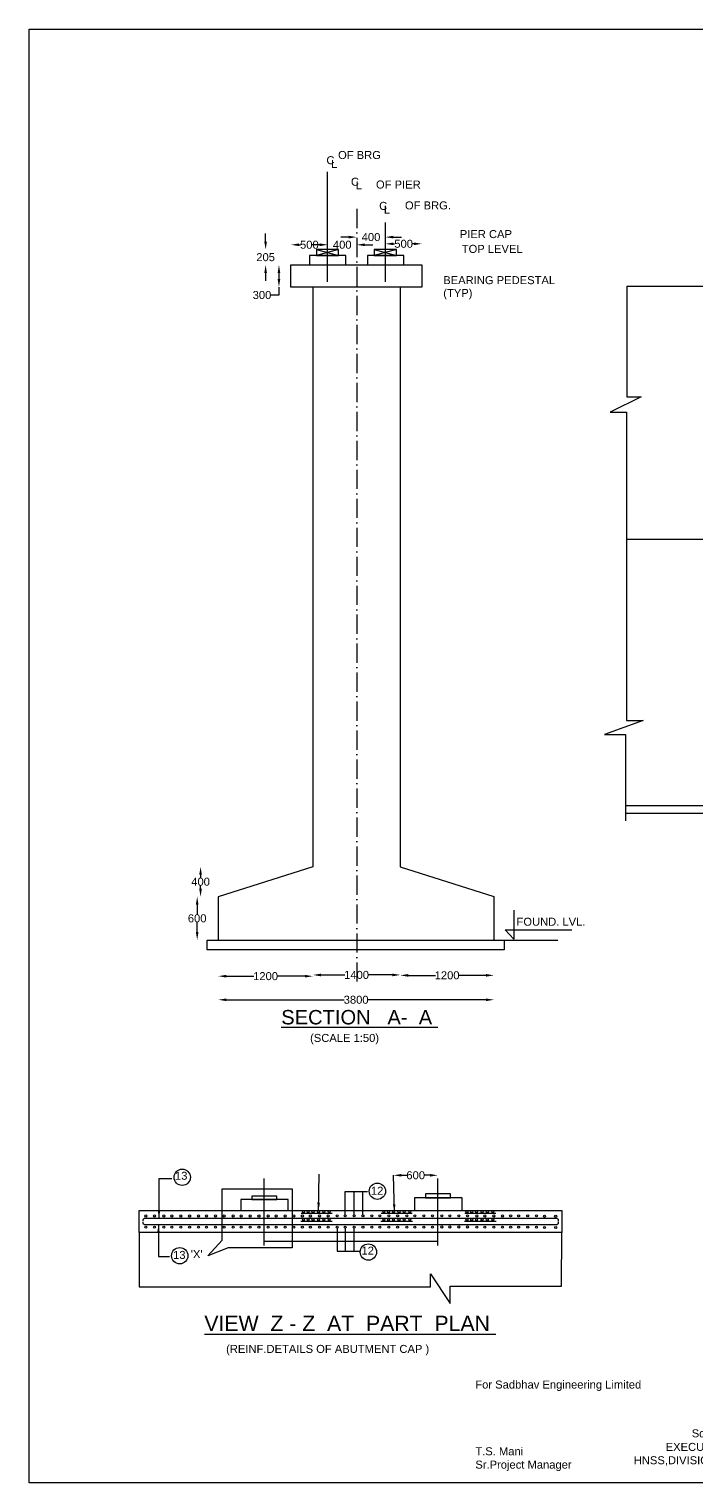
# Model space of a CAD drawing. Header units: inches. Extents: x 1336 to 2584, y 27 to 935.
# Drawn here: x 1336 to 1753, y 27 to 935 of the extents above; entities that cross this region are included whole.
import ezdxf

# ---------------------------------------------------------------- set-up
doc = ezdxf.new("R2010")
doc.units = ezdxf.units.IN
doc.header["$MEASUREMENT"] = 0
doc.linetypes.add('ACAD_ISO10W100', pattern=[18, 12, -3, 0, -3])
doc.layers.add('DIMENSIONS', color=7, linetype='Continuous')
doc.layers.add('TEXT', color=1, linetype='Continuous')
doc.styles.get("Standard").update_dxf_attribs({"font": 'arial.ttf', "height": 5})
doc.dimstyles.get("Standard").update_dxf_attribs({"dimtxt": 5, "dimasz": 5, "dimexe": 0.18, "dimexo": 0.0625, "dimgap": 0.09, "dimtad": 0, "dimtih": 1, "dimtoh": 1, "dimdec": 4, "dimzin": 0, "dimdsep": 46, "dimtxsty": 'Standard', "dimcen": 0.09, "dimse1": 1, "dimse2": 1, "dimadec": 0, "dimazin": 0, "dimtfac": 1, "dimtdec": 4, "dimtofl": 0, "dimtmove": 0, "dimatfit": 3, "dimfxl": 1, "dimtolj": 1, "dimtzin": 0, "dimarcsym": 0})

# ---------------------------------------------------------------- blocks, each defined once
blk = doc.blocks.new('*D3')
at = {"layer": 'Defpoints', "color": 0, "transparency": 16777216}
for p in [(1522.47, 800.26), (1499.47, 787.69), (1522.47, 787.69)]:
    blk.add_point(p, dxfattribs=at)
at = {"layer": 'DIMENSIONS', "color": 0, "lineweight": -2, "transparency": 16777216}
for p, q in [((1504.47, 800.26), (1505.37, 800.26)), ((1517.47, 800.26), (1516.58, 800.26))]:
    blk.add_line(p, q, dxfattribs=at)
at = {"layer": 'DIMENSIONS', "color": 0, "transparency": 16777216}
for points in [[(1504.47, 801.1), (1504.47, 799.43), (1499.47, 800.26)], [(1517.47, 801.1), (1517.47, 799.43), (1522.47, 800.26)]]:
    blk.add_solid(points, dxfattribs=at)
at = {"layer": 'DIMENSIONS', "color": 0, "transparency": 16777216, "insert": (1510.97, 800.26), "char_height": 5, "attachment_point": 5}
blk.add_mtext('\\A1;500', dxfattribs=at)
blk = doc.blocks.new('*D4')
at = {"layer": 'Defpoints', "color": 0, "transparency": 16777216}
for p in [(1515.77, 797.29), (1483.64, 787.69), (1511.1, 787.69)]:
    blk.add_point(p, dxfattribs=at)
at = {"layer": 'DIMENSIONS', "color": 0, "lineweight": -2, "transparency": 16777216}
for p, q in [((1483.64, 802.29), (1483.64, 807.29)), ((1483.64, 782.69), (1483.64, 777.69))]:
    blk.add_line(p, q, dxfattribs=at)
at = {"layer": 'DIMENSIONS', "color": 0, "transparency": 16777216}
for points in [[(1482.8, 802.29), (1484.47, 802.29), (1483.64, 797.29)], [(1482.8, 782.69), (1484.47, 782.69), (1483.64, 787.69)]]:
    blk.add_solid(points, dxfattribs=at)
at = {"layer": 'DIMENSIONS', "color": 0, "transparency": 16777216, "insert": (1483.64, 792.49), "char_height": 5, "attachment_point": 5}
blk.add_mtext('\\A1;205', dxfattribs=at)
blk = doc.blocks.new('*D5')
at = {"layer": 'Defpoints', "color": 0, "transparency": 16777216}
for p in [(1499.47, 787.69), (1491.97, 773.86), (1499.47, 773.86)]:
    blk.add_point(p, dxfattribs=at)
at = {"layer": 'DIMENSIONS', "color": 0, "lineweight": -2, "transparency": 16777216}
for p, q in [((1491.97, 782.69), (1491.97, 778.86)), ((1491.97, 773.86), (1491.97, 768.86)), ((1491.97, 768.86), (1486.97, 768.86))]:
    blk.add_line(p, q, dxfattribs=at)
at = {"layer": 'DIMENSIONS', "color": 0, "transparency": 16777216}
for points in [[(1491.13, 782.69), (1492.8, 782.69), (1491.97, 787.69)], [(1491.13, 778.86), (1492.8, 778.86), (1491.97, 773.86)]]:
    blk.add_solid(points, dxfattribs=at)
at = {"layer": 'DIMENSIONS', "color": 0, "transparency": 16777216, "insert": (1481.36, 768.86), "char_height": 5, "attachment_point": 5}
blk.add_mtext('\\A1;300', dxfattribs=at)
blk = doc.blocks.new('*D6')
at = {"layer": 'Defpoints', "color": 0, "transparency": 16777216}
for p in [(1522.47, 800.26), (1540.53, 800.26), (1540.53, 800.26)]:
    blk.add_point(p, dxfattribs=at)
at = {"layer": 'DIMENSIONS', "color": 0, "lineweight": -2, "transparency": 16777216}
for p, q in [((1517.47, 800.26), (1512.47, 800.26)), ((1545.53, 800.26), (1550.53, 800.26))]:
    blk.add_line(p, q, dxfattribs=at)
at = {"layer": 'DIMENSIONS', "color": 0, "transparency": 16777216}
for points in [[(1517.47, 801.1), (1517.47, 799.43), (1522.47, 800.26)], [(1545.53, 801.1), (1545.53, 799.43), (1540.53, 800.26)]]:
    blk.add_solid(points, dxfattribs=at)
at = {"layer": 'DIMENSIONS', "color": 0, "transparency": 16777216, "insert": (1531.5, 800.26), "char_height": 5, "attachment_point": 5}
blk.add_mtext('\\A1;400', dxfattribs=at)
blk = doc.blocks.new('*D7')
at = {"layer": 'Defpoints', "color": 0, "transparency": 16777216}
for p in [(1540.53, 800.26), (1558.44, 805.04), (1558.44, 800.26)]:
    blk.add_point(p, dxfattribs=at)
at = {"layer": 'DIMENSIONS', "color": 0, "lineweight": -2, "transparency": 16777216}
for p, q in [((1535.53, 805.04), (1530.53, 805.04)), ((1563.44, 805.04), (1568.44, 805.04))]:
    blk.add_line(p, q, dxfattribs=at)
at = {"layer": 'DIMENSIONS', "color": 0, "transparency": 16777216}
for points in [[(1535.53, 805.87), (1535.53, 804.21), (1540.53, 805.04)], [(1563.44, 805.87), (1563.44, 804.21), (1558.44, 805.04)]]:
    blk.add_solid(points, dxfattribs=at)
at = {"layer": 'DIMENSIONS', "color": 0, "transparency": 16777216, "insert": (1549.48, 805.04), "char_height": 5, "attachment_point": 5}
blk.add_mtext('\\A1;400', dxfattribs=at)
blk = doc.blocks.new('*D8')
at = {"layer": 'Defpoints', "color": 0, "transparency": 16777216}
for p in [(1558.44, 800.26), (1581.29, 800.86), (1581.29, 787.69)]:
    blk.add_point(p, dxfattribs=at)
at = {"layer": 'DIMENSIONS', "color": 0, "lineweight": -2, "transparency": 16777216}
for p, q in [((1563.44, 800.86), (1564.26, 800.86)), ((1576.29, 800.86), (1575.47, 800.86))]:
    blk.add_line(p, q, dxfattribs=at)
at = {"layer": 'DIMENSIONS', "color": 0, "transparency": 16777216}
for points in [[(1563.44, 801.69), (1563.44, 800.02), (1558.44, 800.86)], [(1576.29, 801.69), (1576.29, 800.02), (1581.29, 800.86)]]:
    blk.add_solid(points, dxfattribs=at)
at = {"layer": 'DIMENSIONS', "color": 0, "transparency": 16777216, "insert": (1569.86, 800.86), "char_height": 5, "attachment_point": 5}
blk.add_mtext('\\A1;500', dxfattribs=at)
blk = doc.blocks.new('*D9')
at = {"layer": 'Defpoints', "color": 0, "transparency": 16777216}
for p in [(1454.06, 393.02), (1440.87, 365.99), (1447.09, 365.99)]:
    blk.add_point(p, dxfattribs=at)
at = {"layer": 'DIMENSIONS', "color": 0, "lineweight": -2, "transparency": 16777216}
for p, q in [((1440.87, 388.02), (1440.87, 382.15)), ((1440.87, 370.99), (1440.87, 376.86))]:
    blk.add_line(p, q, dxfattribs=at)
at = {"layer": 'DIMENSIONS', "color": 0, "transparency": 16777216}
for points in [[(1440.03, 388.02), (1441.7, 388.02), (1440.87, 393.02)], [(1440.03, 370.99), (1441.7, 370.99), (1440.87, 365.99)]]:
    blk.add_solid(points, dxfattribs=at)
at = {"layer": 'DIMENSIONS', "color": 0, "transparency": 16777216, "insert": (1440.87, 379.51), "char_height": 5, "attachment_point": 5}
blk.add_mtext('\\A1;600', dxfattribs=at)
blk = doc.blocks.new('*D10')
at = {"layer": 'Defpoints', "color": 0, "transparency": 16777216}
for p in [(1443, 411.74), (1513.16, 411.74), (1454.06, 393.02)]:
    blk.add_point(p, dxfattribs=at)
at = {"layer": 'DIMENSIONS', "color": 0, "lineweight": -2, "transparency": 16777216}
for p, q in [((1443, 406.74), (1443, 405.03)), ((1443, 398.02), (1443, 399.74))]:
    blk.add_line(p, q, dxfattribs=at)
at = {"layer": 'DIMENSIONS', "color": 0, "transparency": 16777216}
for points in [[(1442.16, 406.74), (1443.83, 406.74), (1443, 411.74)], [(1442.16, 398.02), (1443.83, 398.02), (1443, 393.02)]]:
    blk.add_solid(points, dxfattribs=at)
at = {"layer": 'DIMENSIONS', "color": 0, "transparency": 16777216, "insert": (1443, 402.38), "char_height": 5, "attachment_point": 5}
blk.add_mtext('\\A1;400', dxfattribs=at)
blk = doc.blocks.new('*D11')
at = {"layer": 'Defpoints', "color": 0, "transparency": 16777216}
for p in [(1513.16, 411.74), (1454.06, 365.99), (1513.16, 343.4)]:
    blk.add_point(p, dxfattribs=at)
at = {"layer": 'DIMENSIONS', "color": 0, "lineweight": -2, "transparency": 16777216}
for p, q in [((1459.06, 343.4), (1476.3, 343.4)), ((1508.16, 343.4), (1490.92, 343.4))]:
    blk.add_line(p, q, dxfattribs=at)
at = {"layer": 'DIMENSIONS', "color": 0, "transparency": 16777216}
for points in [[(1459.06, 344.23), (1459.06, 342.56), (1454.06, 343.4)], [(1508.16, 344.23), (1508.16, 342.56), (1513.16, 343.4)]]:
    blk.add_solid(points, dxfattribs=at)
at = {"layer": 'DIMENSIONS', "color": 0, "transparency": 16777216, "insert": (1483.61, 343.4), "char_height": 5, "attachment_point": 5}
blk.add_mtext('\\A1;1200', dxfattribs=at)
blk = doc.blocks.new('*D12')
at = {"layer": 'Defpoints', "color": 0, "transparency": 16777216}
for p in [(1513.16, 411.74), (1567.73, 411.74), (1567.73, 344.17)]:
    blk.add_point(p, dxfattribs=at)
at = {"layer": 'DIMENSIONS', "color": 0, "lineweight": -2, "transparency": 16777216}
for p, q in [((1518.16, 344.17), (1533.14, 344.17)), ((1562.73, 344.17), (1547.76, 344.17))]:
    blk.add_line(p, q, dxfattribs=at)
at = {"layer": 'DIMENSIONS', "color": 0, "transparency": 16777216}
for points in [[(1518.16, 345), (1518.16, 343.33), (1513.16, 344.17)], [(1562.73, 345), (1562.73, 343.33), (1567.73, 344.17)]]:
    blk.add_solid(points, dxfattribs=at)
at = {"layer": 'DIMENSIONS', "color": 0, "transparency": 16777216, "insert": (1540.45, 344.17), "char_height": 5, "attachment_point": 5}
blk.add_mtext('\\A1;1400', dxfattribs=at)
blk = doc.blocks.new('*D13')
at = {"layer": 'Defpoints', "color": 0, "transparency": 16777216}
for p in [(1567.73, 411.63), (1626.3, 393.26), (1626.3, 343.92)]:
    blk.add_point(p, dxfattribs=at)
at = {"layer": 'DIMENSIONS', "color": 0, "lineweight": -2, "transparency": 16777216}
for p, q in [((1572.73, 343.92), (1589.7, 343.92)), ((1621.3, 343.92), (1604.33, 343.92))]:
    blk.add_line(p, q, dxfattribs=at)
at = {"layer": 'DIMENSIONS', "color": 0, "transparency": 16777216}
for points in [[(1572.73, 344.75), (1572.73, 343.08), (1567.73, 343.92)], [(1621.3, 344.75), (1621.3, 343.08), (1626.3, 343.92)]]:
    blk.add_solid(points, dxfattribs=at)
at = {"layer": 'DIMENSIONS', "color": 0, "transparency": 16777216, "insert": (1597.02, 343.92), "char_height": 5, "attachment_point": 5}
blk.add_mtext('\\A1;1200', dxfattribs=at)
blk = doc.blocks.new('*D14')
at = {"layer": 'Defpoints', "color": 0, "transparency": 16777216}
for p in [(1454.06, 365.99), (1626.3, 365.99), (1626.3, 328.65)]:
    blk.add_point(p, dxfattribs=at)
at = {"layer": 'DIMENSIONS', "color": 0, "lineweight": -2, "transparency": 16777216}
for p, q in [((1459.06, 328.65), (1532.64, 328.65)), ((1621.3, 328.65), (1547.73, 328.65))]:
    blk.add_line(p, q, dxfattribs=at)
at = {"layer": 'DIMENSIONS', "color": 0, "transparency": 16777216}
for points in [[(1459.06, 329.48), (1459.06, 327.82), (1454.06, 328.65)], [(1621.3, 329.48), (1621.3, 327.82), (1626.3, 328.65)]]:
    blk.add_solid(points, dxfattribs=at)
at = {"layer": 'DIMENSIONS', "color": 0, "transparency": 16777216, "insert": (1540.18, 328.65), "char_height": 5, "attachment_point": 5}
blk.add_mtext('\\A1;3800', dxfattribs=at)
blk = doc.blocks.new('*D51')
at = {"layer": 'Defpoints', "color": 0, "transparency": 16777216}
for p in [(1591.26, 219.02), (1563.53, 196.87), (1591.26, 196.87)]:
    blk.add_point(p, dxfattribs=at)
at = {"layer": 'DIMENSIONS', "color": 0, "lineweight": -2, "transparency": 16777216}
for p, q in [((1568.53, 219.02), (1571.78, 219.02)), ((1586.26, 219.02), (1583.01, 219.02))]:
    blk.add_line(p, q, dxfattribs=at)
at = {"layer": 'DIMENSIONS', "color": 0, "transparency": 16777216}
for points in [[(1568.53, 219.85), (1568.53, 218.19), (1563.53, 219.02)], [(1586.26, 219.85), (1586.26, 218.19), (1591.26, 219.02)]]:
    blk.add_solid(points, dxfattribs=at)
at = {"layer": 'DIMENSIONS', "color": 0, "transparency": 16777216, "insert": (1577.4, 219.02), "char_height": 5, "attachment_point": 5}
blk.add_mtext('\\A1;600', dxfattribs=at)

msp = doc.modelspace()

# ---------------------------------------------------------------- linework, layer by layer
at = {"color": 0}
for points in [[(2584.21826, 26.87469), (1335.85342, 26.87469), (1335.85342, 934.98813), (2584.21826, 934.98813)], [(1511.09786, 787.68764), (1533.84975, 787.68764), (1533.84975, 793.58529), (1511.09786, 793.58529)], [(1515.35361, 793.58529), (1529.21207, 793.58529), (1529.21207, 797.40121), (1515.35361, 797.40121)], [(1547.23074, 787.68764), (1569.98263, 787.68764), (1569.98263, 793.58529), (1547.23074, 793.58529)], [(1551.48649, 793.58529), (1565.34496, 793.58529), (1565.34496, 797.40121), (1551.48649, 797.40121)], [(1499.46951, 787.68764), (1581.28873, 787.68764), (1581.28873, 773.86024), (1499.46951, 773.86024)], [(1447.08704, 365.98784), (1632.77366, 365.98784), (1632.77366, 359.82736), (1447.08704, 359.82736)], [(1468.17006, 197.07501), (1497.64194, 197.07501), (1497.64194, 203.82598), (1468.17006, 203.82598)], [(1474.92922, 203.82598), (1490.72575, 203.82598), (1490.72575, 205.93293), (1474.92922, 205.93293)], [(1576.70082, 197.07501), (1606.48595, 197.07501), (1606.48595, 204.98371), (1576.70082, 204.98371)], [(1583.61096, 204.98371), (1599.1588, 204.98371), (1599.1588, 207.48347), (1583.61096, 207.48347)], [(1404.64633, 197.07501), (1668.71524, 197.07501), (1668.71524, 183.2712), (1404.64633, 183.2712)]]:
    msp.add_lwpolyline(points, close=True, dxfattribs=at)
for points in [[(1522.30035, 777.17864), (1522.30035, 845.72465)], [(1558.43797, 777.17864), (1558.43797, 814.23181)], [(1529.21207, 797.40121), (1515.35361, 793.58529)], [(1515.35361, 797.40121), (1529.21207, 793.58529)], [(1565.34496, 797.40121), (1551.48649, 793.58529)], [(1551.48649, 797.40121), (1565.34496, 793.58529)], [(1513.16317, 773.86024), (1513.16317, 411.74478), (1454.0611, 393.02427), (1454.0611, 365.98784)], [(1567.73255, 773.86024), (1567.73255, 411.63229), (1626.30063, 393.26395), (1626.30063, 365.98784)], [(1709.25624, 774.32174), (1709.25624, 705.30963), (1718.18238, 705.30963), (1698.95484, 695.79459), (1709.14536, 695.79459), (1709.14536, 503.1428), (1719.52044, 503.1428), (1695.38722, 494.2923), (1708.57623, 494.2923), (1708.57623, 440.44673)], [(1709.25624, 774.32174), (2116.27731, 774.32174)], [(1709.14536, 616.42339), (1820.75033, 616.42339)], [(1708.57623, 449.98952), (1820.75033, 449.98952)], [(1708.57623, 445.26507), (1820.75033, 445.26507)], [(1456.55648, 178.45504), (1456.55648, 210.64772), (1500.16031, 210.64772), (1500.16031, 173.81774), (1460.20326, 173.81774), (1447.57259, 168.81393), (1456.55648, 178.45504)], [(1482.82748, 175.1609), (1482.82748, 216.9682)], [(1533.34747, 194.28445), (1533.34747, 208.94726), (1547.31419, 208.94726)], [(1539.00517, 194.28445), (1539.00517, 208.94726)], [(1544.44189, 194.28445), (1544.44189, 208.94726)], [(1591.2632, 175.1609), (1591.2632, 216.9682)], [(1505.77895, 195.41603), (1525.15834, 195.41603)], [(1555.86373, 195.41603), (1575.24311, 195.41603)], [(1608.10914, 195.41603), (1627.48852, 195.41603)], [(1404.64633, 183.2712), (1404.64633, 149.35712), (1586.67708, 149.35712), (1586.67708, 157.52232), (1598.84949, 138.85111), (1598.84949, 149.69519), (1668.5037, 149.69519), (1668.71524, 183.2712)], [(1505.60959, 190.31557), (1525.3035, 190.31557)], [(1528.35276, 186.04812), (1528.35276, 171.62371), (1542.36916, 171.62371)], [(1533.34747, 186.04812), (1533.34747, 171.62371)], [(1538.9923, 171.62371), (1539.00463, 186.04812)], [(1555.69436, 190.31557), (1575.38827, 190.31557)], [(1607.93977, 190.31557), (1627.63368, 190.31557)], [(1591.2632, 177.57506), (1482.82748, 177.57506)]]:
    msp.add_lwpolyline(points, dxfattribs=at)
at = {"color": 0, "linetype": 'ACAD_ISO10W100'}
msp.add_lwpolyline([(1540.53172, 822.61491), (1540.53172, 337.54274)], dxfattribs=at)
at = {"color": 0}
for points in [[(1407.06609, 190.39885), (1407.06609, 191.16765, -0.414213562), (1408.06609, 192.16765)], [(1408.06609, 192.16765), (1665.49692, 192.16765, -0.414213562), (1666.49692, 191.16765), (1666.49692, 190.47131)], [(1666.49692, 189.90816), (1666.49692, 189.10608, -0.414213562), (1665.49692, 188.10608), (1408.06609, 188.10608, -0.414213562), (1407.06609, 189.10608), (1407.06609, 189.82282)]]:
    msp.add_lwpolyline(points, format="xyb", dxfattribs=at)
for centre in [(1408.86607, 193.60507), (1414.19786, 193.60507), (1420.07658, 193.60507), (1425.07128, 193.60507), (1430.72899, 193.60507), (1436.16571, 193.60507), (1441.69081, 193.60507), (1446.68551, 193.60507), (1452.34322, 193.60507), (1457.77994, 193.60507), (1463.37863, 193.60507), (1468.37333, 193.60507), (1474.03104, 193.60507), (1479.46775, 193.60507), (1485.16967, 193.60507), (1490.16437, 193.60507), (1495.82208, 193.60507), (1501.25879, 193.60507), (1506.59342, 193.60507), (1507.25198, 196.23288), (1507.25198, 191.1619), (1510.19145, 196.23288), (1510.19145, 191.1619), (1511.58812, 193.60507), (1513.24495, 196.23288), (1513.24495, 191.1619), (1516.67677, 196.23288), (1516.67677, 191.1619), (1517.24583, 193.60507), (1519.97347, 196.23288), (1519.97347, 191.1619), (1522.68255, 193.60507), (1523.40529, 196.23288), (1523.40529, 191.1619), (1528.35276, 193.6455), (1533.34747, 193.6455), (1539.00517, 193.6455), (1544.44189, 193.6455), (1550.01119, 193.6455), (1555.00589, 193.6455), (1557.53429, 196.23288), (1557.53429, 191.1619), (1560.47376, 196.23288), (1560.47376, 191.1619), (1560.6636, 193.6455), (1563.52726, 196.23288), (1563.52726, 191.1619), (1566.10031, 193.6455), (1566.95908, 196.23288), (1566.95908, 191.1619), (1570.25579, 196.23288), (1570.25579, 191.1619), (1571.83019, 193.64544), (1573.68761, 196.23288), (1573.68761, 191.1619), (1576.82489, 193.64544), (1582.4826, 193.64544), (1587.91931, 193.64544), (1593.68506, 193.69176), (1598.67976, 193.69176), (1604.33746, 193.69176), (1609.43238, 196.23288), (1609.43238, 191.1619), (1609.77418, 193.69176), (1612.37185, 196.23288), (1612.37185, 191.1619), (1615.42535, 196.23288), (1615.42535, 191.1619), (1615.56449, 193.60344), (1618.85717, 196.23288), (1618.85717, 191.1619), (1620.55919, 193.60344), (1622.15387, 196.23288), (1622.15387, 191.1619), (1625.5857, 196.23288), (1625.5857, 191.1619), (1626.2169, 193.60344), (1631.65361, 193.60344), (1636.71907, 193.64848), (1641.71378, 193.64848), (1647.37148, 193.64848), (1652.8082, 193.64848), (1657.8913, 193.42767), (1664.85717, 193.42767), (1408.86607, 186.64664), (1414.19786, 186.64664), (1420.07658, 186.64664), (1425.07128, 186.64664), (1430.72899, 186.64664), (1436.16571, 186.64664), (1441.69081, 186.64664), (1446.68551, 186.64664), (1452.34322, 186.64664), (1457.77994, 186.64664), (1463.37863, 186.64664), (1468.37333, 186.64664), (1474.03104, 186.64664), (1479.46775, 186.64664), (1485.16967, 186.64664), (1490.16437, 186.64664), (1495.82208, 186.64664), (1501.25879, 186.64664), (1506.59342, 186.64664), (1511.58812, 186.64664), (1517.24583, 186.64664), (1522.68255, 186.64664), (1528.35276, 186.68707), (1533.34747, 186.68707), (1539.00517, 186.68707), (1544.44189, 186.68707), (1550.01119, 186.68707), (1555.00589, 186.68707), (1560.6636, 186.68707), (1566.10031, 186.68707), (1571.83019, 186.687), (1576.82489, 186.687), (1582.4826, 186.687), (1587.91931, 186.687), (1593.68506, 186.73333), (1598.67976, 186.73333), (1604.33746, 186.73333), (1609.77418, 186.73333), (1615.56449, 186.64501), (1620.55919, 186.64501), (1626.2169, 186.64501), (1631.65361, 186.64501), (1636.71907, 186.69005), (1641.71378, 186.69005), (1647.37148, 186.69005), (1652.8082, 186.69005), (1657.8913, 186.46924), (1664.85717, 186.46924)]:
    msp.add_circle(centre, 0.63895, dxfattribs=at)
at = {"layer": 'DIMENSIONS', "color": 0}
for points in [[(1638.76635, 384.55908), (1638.76635, 366.61565), (1633.19445, 372.41683), (1674.9384, 372.41683)], [(1632.77366, 365.98784), (1666.22152, 365.98784)]]:
    msp.add_lwpolyline(points, dxfattribs=at)
for centre in [(1431.52338, 217.7798), (1553.44527, 209.07658), (1429.98451, 168.77943), (1547.82979, 171.08813)]:
    msp.add_circle(centre, 5.09859, dxfattribs=at)

# ---------------------------------------------------------------- texts
at = {"layer": 'TEXT', "color": 0}
for s, height, p in [('C', 5, (1521.61479, 850.57113)), ('OF BRG', 5, (1528.91705, 853.8247)), ('L', 5, (1524.57517, 848.3035)), ('C', 5, (1536.9346, 837.13674)), ('L', 5, (1539.89498, 834.86911)), ('OF PIER ', 5, (1552.60007, 835.38784)), ('C', 5, (1554.56891, 822.05058)), ('OF BRG.', 5, (1570.69537, 822.35211)), ('L', 5, (1557.52929, 819.78295)), ('PIER CAP ', 5, (1604.94171, 804.43395)), ('TOP LEVEL', 5, (1606.17661, 795.20569)), ('(TYP)', 5, (1594.62996, 767.62498)), ('BEARING PEDESTAL', 5, (1594.62996, 775.65704)), ('FOUND. LVL.', 5, (1640.37793, 374.92347)), ('%%USECTION   A-  A ', 9, (1493.38799, 313.27689)), ('(SCALE 1:50)', 5, (1511.41725, 302.33193)), ('13', 5, (1427.00415, 216.24709)), ('12', 5, (1549.41024, 206.86748)), ('12', 5, (1543.52062, 169.44227)), ('13', 5, (1425.82957, 166.79053)), ("'X'", 5, (1436.91412, 167.27796)), ('%%UVIEW  Z - Z  AT  PART  PLAN ', 9.5, (1445.35998, 121.79088)), ('(REINF.DETAILS OF ABUTMENT CAP )', 5, (1458.95813, 108.08165)), ('Sd/-18/9', 5, (1749.87794, 55.35701))]:
    msp.add_text(s, height=height, dxfattribs=at).set_placement(p)
at = {"layer": 'TEXT', "color": 0, "char_height": 5, "attachment_point": 1}
for s, insert, width in [('For Sadbhav Engineering Limited\\P\\P\\P\\P\\PT.S. Mani \\PSr.Project Manager ', (1614.65015, 90.82293), 110.5220102), ('\\pi20.439;EXECUTIVE ENGINEER  \\P\\pi0.50511;HNSS,DIVISION No:6,Anantapuramu.', (1713.12849, 51.8689), 118.2510196)]:
    msp.add_mtext(s, dxfattribs=dict(at, insert=insert, width=width))

# ---------------------------------------------------------------- dimensions: what is measured, and where the dimension line sits
at = {"layer": 'DIMENSIONS', "color": 0}
for base, p1, p2, text, picture, middle in [((1558.43797, 805.04082), (1540.53172, 800.26371), (1558.43797, 800.26371), '400', '*D7', (1549.48484, 805.04082)), ((1522.4738, 800.26371), (1499.46951, 787.68764), (1522.4738, 787.68764), '500', '*D3', (1510.97166, 800.26371)), ((1540.53172, 800.26371), (1522.4738, 800.26371), (1540.53172, 800.26371), '400', '*D6', (1531.50276, 800.26371)), ((1581.28873, 800.85542), (1558.43797, 800.26371), (1581.28873, 787.68764), '500', '*D8', (1569.86335, 800.85542)), ((1513.16317, 343.39732), (1454.0611, 365.98784), (1513.16317, 411.74478), '1200', '*D11', (1483.61214, 343.39732)), ((1567.73255, 344.16803), (1513.16317, 411.74478), (1567.73255, 411.74478), '1400', '*D12', (1540.44786, 344.16803)), ((1626.30063, 343.91808), (1567.73255, 411.63229), (1626.30063, 393.26395), '1200', '*D13', (1597.01659, 343.91808)), ((1626.30063, 328.65114), (1454.0611, 365.98784), (1626.30063, 365.98784), '3800', '*D14', (1540.18086, 328.65114)), ((1591.2632, 219.01987), (1563.52726, 196.87182), (1591.2632, 196.87182), '600', '*D51', (1577.39523, 219.01987))]:
    dim = msp.add_linear_dim(base=base, p1=p1, p2=p2, text=text, dimstyle='Standard', dxfattribs=at)
    dim.commit()
    dim.dimension.update_dxf_attribs({"geometry": picture, "text_midpoint": middle})
for base, p1, p2, text, picture, middle in [((1483.63634, 787.68764), (1515.77351, 797.28559), (1511.09786, 787.68764), '205', '*D4', (1483.63634, 792.48661)), ((1491.96583, 773.86024), (1499.46951, 787.68764), (1499.46951, 773.86024), '300', '*D5', (1481.36253, 768.86024)), ((1442.99645, 411.74478), (1454.0611, 393.02427), (1513.16317, 411.74478), '400', '*D10', (1442.99645, 402.38452)), ((1440.86558, 365.98784), (1454.0611, 393.02427), (1447.08704, 365.98784), '600', '*D9', (1440.86558, 379.50606))]:
    dim = msp.add_linear_dim(base=base, p1=p1, p2=p2, angle=90, text=text, dimstyle='Standard', dxfattribs=at)
    dim.commit()
    dim.dimension.update_dxf_attribs({"geometry": picture, "text_midpoint": middle})

# ---------------------------------------------------------------- leaders
for points in [[(1516.67677, 196.87182), (1517.06052, 219.81945)], [(1564.09701, 195.94367), (1563.52726, 219.01987)], [(1417.03199, 192.16765), (1417.03199, 217.11778), (1425.00945, 217.11778)], [(1416.70486, 188.10608), (1416.70486, 168.26625), (1423.57222, 168.26625)]]:
    msp.add_leader(points, dimstyle='Standard', override={"dimgap": 0.09, "dimtad": 0}, dxfattribs=at)

doc.saveas('drawing.dxf')
